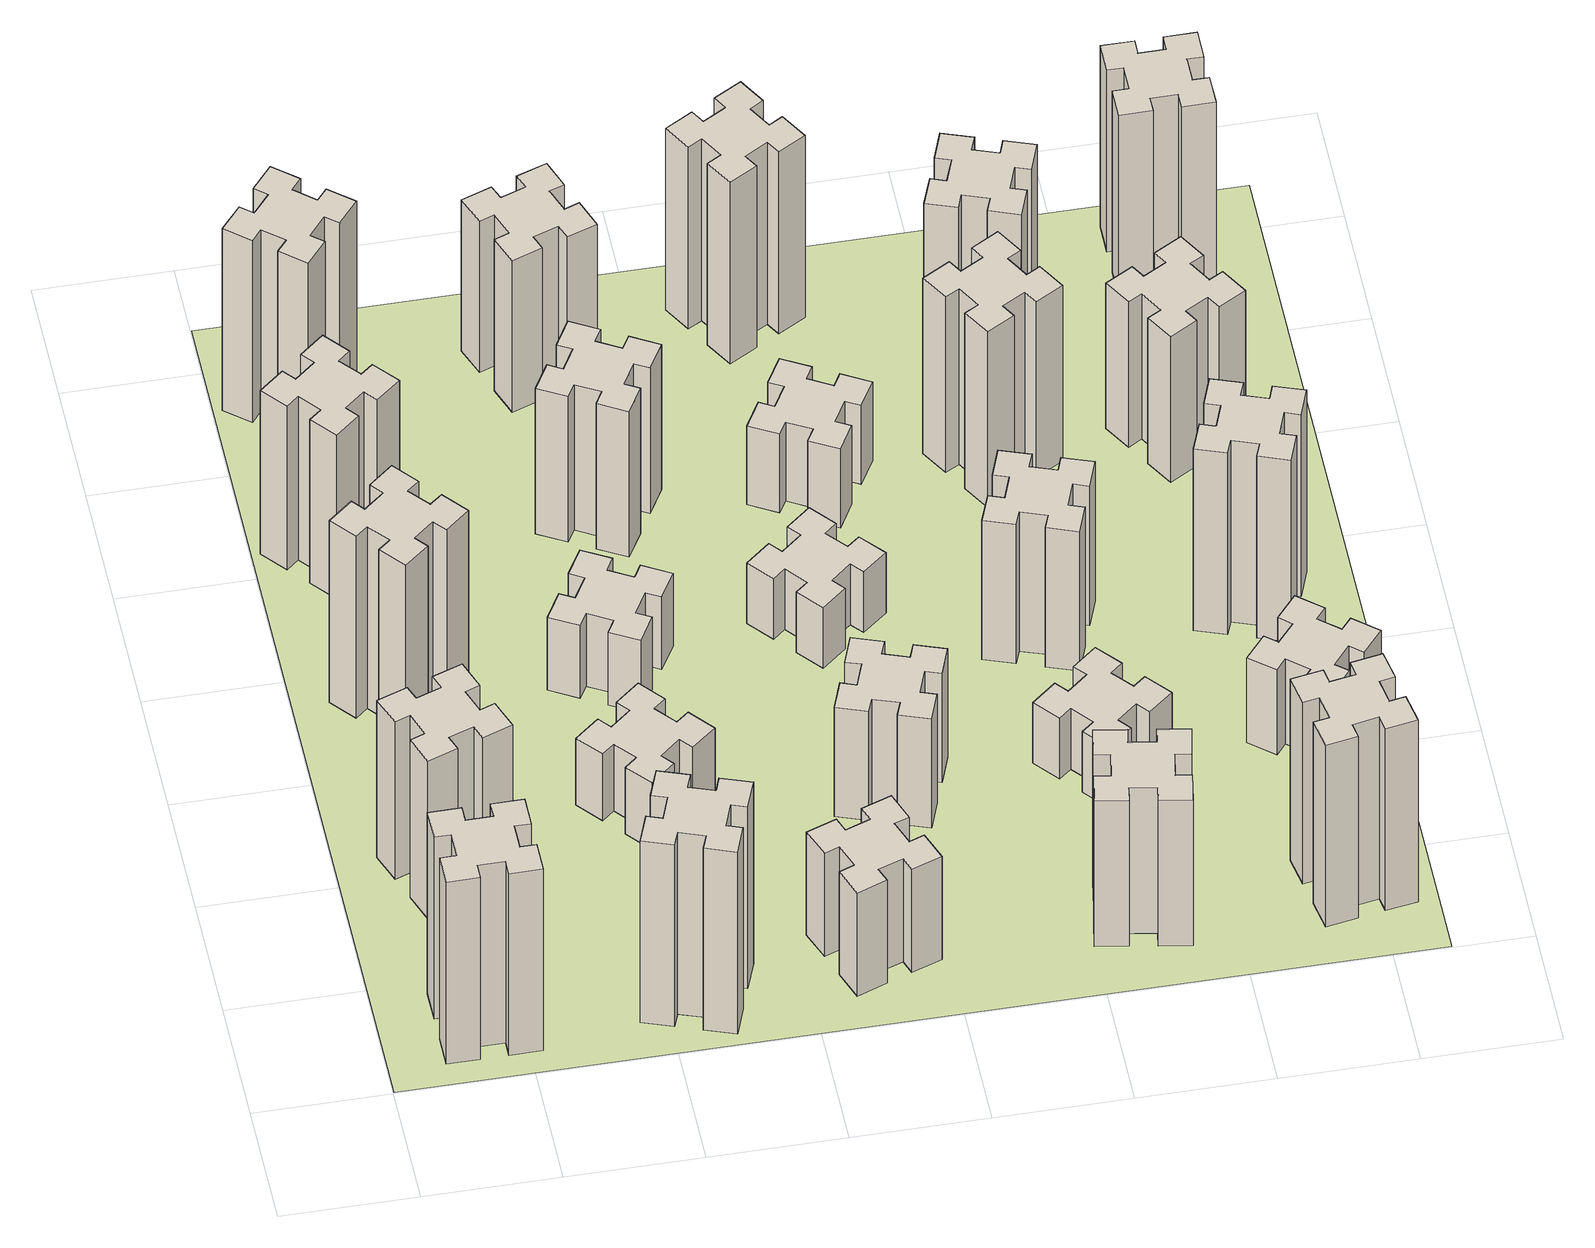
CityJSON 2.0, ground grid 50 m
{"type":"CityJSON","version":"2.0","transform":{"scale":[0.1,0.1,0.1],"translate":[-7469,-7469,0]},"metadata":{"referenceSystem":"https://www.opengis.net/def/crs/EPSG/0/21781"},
"CityObjects":{
"building1":{"type":"Building","attributes":{"class":"1000","function":"1000","usage":"1000","yearOfConstruction":2016,"roofType":"1000","measuredHeight":90,"storeysAboveGround":30,"storeysBelowGround":0},"geometry":[{"type":"Solid","lod":"1","boundaries":[[[[0,1,2,3,4,5,6,7,8,9,10,11,12,13,14,15,16,17,18,19]],[[17,16,20,21]],[[16,15,22,20]],[[15,14,23,22]],[[14,13,24,23]],[[13,12,25,24]],[[12,11,26,25]],[[11,10,27,26]],[[10,9,28,27]],[[9,8,29,28]],[[8,7,30,29]],[[7,6,31,30]],[[6,5,32,31]],[[5,4,33,32]],[[4,3,34,33]],[[3,2,35,34]],[[2,1,36,35]],[[1,0,37,36]],[[0,19,38,37]],[[19,18,39,38]],[[18,17,21,39]],[[24,25,26,27,28,29,30,31,32,33,34,35,36,37,38,39,21,20,22,23]]]]}]},
"building2":{"type":"Building","attributes":{"class":"1000","function":"1000","usage":"1000","yearOfConstruction":2016,"roofType":"1000","measuredHeight":78,"storeysAboveGround":30,"storeysBelowGround":0},"geometry":[{"type":"Solid","lod":"1","boundaries":[[[[40,41,42,43,44,45,46,47,48,49,50,51,52,53,54,55,56,57,58,59]],[[57,56,60,61]],[[56,55,62,60]],[[55,54,63,62]],[[54,53,64,63]],[[53,52,65,64]],[[52,51,66,65]],[[51,50,67,66]],[[50,49,68,67]],[[49,48,69,68]],[[48,47,70,69]],[[47,46,71,70]],[[46,45,72,71]],[[45,44,73,72]],[[44,43,74,73]],[[43,42,75,74]],[[42,41,76,75]],[[41,40,77,76]],[[40,59,78,77]],[[59,58,79,78]],[[58,57,61,79]],[[64,65,66,67,68,69,70,71,72,73,74,75,76,77,78,79,61,60,62,63]]]]}]},
"building3":{"type":"Building","attributes":{"class":"1000","function":"1000","usage":"1000","yearOfConstruction":2016,"roofType":"1000","measuredHeight":90,"storeysAboveGround":30,"storeysBelowGround":0},"geometry":[{"type":"Solid","lod":"1","boundaries":[[[[80,81,82,83,84,85,86,87,88,89,90,91,92,93,94,95,96,97,98,99]],[[97,96,100,101]],[[96,95,102,100]],[[95,94,103,102]],[[94,93,104,103]],[[93,92,105,104]],[[92,91,106,105]],[[91,90,107,106]],[[90,89,108,107]],[[89,88,109,108]],[[88,87,110,109]],[[87,86,111,110]],[[86,85,112,111]],[[85,84,113,112]],[[84,83,114,113]],[[83,82,115,114]],[[82,81,116,115]],[[81,80,117,116]],[[80,99,118,117]],[[99,98,119,118]],[[98,97,101,119]],[[104,105,106,107,108,109,110,111,112,113,114,115,116,117,118,119,101,100,102,103]]]]}]},
"building4":{"type":"Building","attributes":{"class":"1000","function":"1000","usage":"1000","yearOfConstruction":2016,"roofType":"1000","measuredHeight":81,"storeysAboveGround":30,"storeysBelowGround":0},"geometry":[{"type":"Solid","lod":"1","boundaries":[[[[120,121,122,123,124,125,126,127,128,129,130,131,132,133,134,135,136,137,138,139]],[[137,136,140,141]],[[136,135,142,140]],[[135,134,143,142]],[[134,133,144,143]],[[133,132,145,144]],[[132,131,146,145]],[[131,130,147,146]],[[130,129,148,147]],[[129,128,149,148]],[[128,127,150,149]],[[127,126,151,150]],[[126,125,152,151]],[[125,124,153,152]],[[124,123,154,153]],[[123,122,155,154]],[[122,121,156,155]],[[121,120,157,156]],[[120,139,158,157]],[[139,138,159,158]],[[138,137,141,159]],[[144,145,146,147,148,149,150,151,152,153,154,155,156,157,158,159,141,140,142,143]]]]}]},
"building5":{"type":"Building","attributes":{"class":"1000","function":"1000","usage":"1000","yearOfConstruction":2016,"roofType":"1000","measuredHeight":90,"storeysAboveGround":30,"storeysBelowGround":0},"geometry":[{"type":"Solid","lod":"1","boundaries":[[[[160,161,162,163,164,165,166,167,168,169,170,171,172,173,174,175,176,177,178,179]],[[177,176,180,181]],[[176,175,182,180]],[[175,174,183,182]],[[174,173,184,183]],[[173,172,185,184]],[[172,171,186,185]],[[171,170,187,186]],[[170,169,188,187]],[[169,168,189,188]],[[168,167,190,189]],[[167,166,191,190]],[[166,165,192,191]],[[165,164,193,192]],[[164,163,194,193]],[[163,162,195,194]],[[162,161,196,195]],[[161,160,197,196]],[[160,179,198,197]],[[179,178,199,198]],[[178,177,181,199]],[[184,185,186,187,188,189,190,191,192,193,194,195,196,197,198,199,181,180,182,183]]]]}]},
"building6":{"type":"Building","attributes":{"class":"1000","function":"1000","usage":"1000","yearOfConstruction":2016,"roofType":"1000","measuredHeight":90,"storeysAboveGround":30,"storeysBelowGround":0},"geometry":[{"type":"Solid","lod":"1","boundaries":[[[[200,201,202,203,204,205,206,207,208,209,210,211,212,213,214,215,216,217,218,219]],[[217,216,220,221]],[[216,215,222,220]],[[215,214,223,222]],[[214,213,224,223]],[[213,212,225,224]],[[212,211,226,225]],[[211,210,227,226]],[[210,209,228,227]],[[209,208,229,228]],[[208,207,230,229]],[[207,206,231,230]],[[206,205,232,231]],[[205,204,233,232]],[[204,203,234,233]],[[203,202,235,234]],[[202,201,236,235]],[[201,200,237,236]],[[200,219,238,237]],[[219,218,239,238]],[[218,217,221,239]],[[224,225,226,227,228,229,230,231,232,233,234,235,236,237,238,239,221,220,222,223]]]]}]},
"building7":{"type":"Building","attributes":{"class":"1000","function":"1000","usage":"1000","yearOfConstruction":2016,"roofType":"1000","measuredHeight":33,"storeysAboveGround":30,"storeysBelowGround":0},"geometry":[{"type":"Solid","lod":"1","boundaries":[[[[240,241,242,243,244,245,246,247,248,249,250,251,252,253,254,255,256,257,258,259]],[[257,256,260,261]],[[256,255,262,260]],[[255,254,263,262]],[[254,253,264,263]],[[253,252,265,264]],[[252,251,266,265]],[[251,250,267,266]],[[250,249,268,267]],[[249,248,269,268]],[[248,247,270,269]],[[247,246,271,270]],[[246,245,272,271]],[[245,244,273,272]],[[244,243,274,273]],[[243,242,275,274]],[[242,241,276,275]],[[241,240,277,276]],[[240,259,278,277]],[[259,258,279,278]],[[258,257,261,279]],[[264,265,266,267,268,269,270,271,272,273,274,275,276,277,278,279,261,260,262,263]]]]}]},
"building8":{"type":"Building","attributes":{"class":"1000","function":"1000","usage":"1000","yearOfConstruction":2016,"roofType":"1000","measuredHeight":36,"storeysAboveGround":30,"storeysBelowGround":0},"geometry":[{"type":"Solid","lod":"1","boundaries":[[[[280,281,282,283,284,285,286,287,288,289,290,291,292,293,294,295,296,297,298,299]],[[297,296,300,301]],[[296,295,302,300]],[[295,294,303,302]],[[294,293,304,303]],[[293,292,305,304]],[[292,291,306,305]],[[291,290,307,306]],[[290,289,308,307]],[[289,288,309,308]],[[288,287,310,309]],[[287,286,311,310]],[[286,285,312,311]],[[285,284,313,312]],[[284,283,314,313]],[[283,282,315,314]],[[282,281,316,315]],[[281,280,317,316]],[[280,299,318,317]],[[299,298,319,318]],[[298,297,301,319]],[[304,305,306,307,308,309,310,311,312,313,314,315,316,317,318,319,301,300,302,303]]]]}]},
"building9":{"type":"Building","attributes":{"class":"1000","function":"1000","usage":"1000","yearOfConstruction":2016,"roofType":"1000","measuredHeight":51,"storeysAboveGround":30,"storeysBelowGround":0},"geometry":[{"type":"Solid","lod":"1","boundaries":[[[[320,321,322,323,324,325,326,327,328,329,330,331,332,333,334,335,336,337,338,339]],[[337,336,340,341]],[[336,335,342,340]],[[335,334,343,342]],[[334,333,344,343]],[[333,332,345,344]],[[332,331,346,345]],[[331,330,347,346]],[[330,329,348,347]],[[329,328,349,348]],[[328,327,350,349]],[[327,326,351,350]],[[326,325,352,351]],[[325,324,353,352]],[[324,323,354,353]],[[323,322,355,354]],[[322,321,356,355]],[[321,320,357,356]],[[320,339,358,357]],[[339,338,359,358]],[[338,337,341,359]],[[344,345,346,347,348,349,350,351,352,353,354,355,356,357,358,359,341,340,342,343]]]]}]},
"building10":{"type":"Building","attributes":{"class":"1000","function":"1000","usage":"1000","yearOfConstruction":2016,"roofType":"1000","measuredHeight":72,"storeysAboveGround":30,"storeysBelowGround":0},"geometry":[{"type":"Solid","lod":"1","boundaries":[[[[360,361,362,363,364,365,366,367,368,369,370,371,372,373,374,375,376,377,378,379]],[[377,376,380,381]],[[376,375,382,380]],[[375,374,383,382]],[[374,373,384,383]],[[373,372,385,384]],[[372,371,386,385]],[[371,370,387,386]],[[370,369,388,387]],[[369,368,389,388]],[[368,367,390,389]],[[367,366,391,390]],[[366,365,392,391]],[[365,364,393,392]],[[364,363,394,393]],[[363,362,395,394]],[[362,361,396,395]],[[361,360,397,396]],[[360,379,398,397]],[[379,378,399,398]],[[378,377,381,399]],[[384,385,386,387,388,389,390,391,392,393,394,395,396,397,398,399,381,380,382,383]]]]}]},
"building11":{"type":"Building","attributes":{"class":"1000","function":"1000","usage":"1000","yearOfConstruction":2016,"roofType":"1000","measuredHeight":75,"storeysAboveGround":30,"storeysBelowGround":0},"geometry":[{"type":"Solid","lod":"1","boundaries":[[[[400,401,402,403,404,405,406,407,408,409,410,411,412,413,414,415,416,417,418,419]],[[417,416,420,421]],[[416,415,422,420]],[[415,414,423,422]],[[414,413,424,423]],[[413,412,425,424]],[[412,411,426,425]],[[411,410,427,426]],[[410,409,428,427]],[[409,408,429,428]],[[408,407,430,429]],[[407,406,431,430]],[[406,405,432,431]],[[405,404,433,432]],[[404,403,434,433]],[[403,402,435,434]],[[402,401,436,435]],[[401,400,437,436]],[[400,419,438,437]],[[419,418,439,438]],[[418,417,421,439]],[[424,425,426,427,428,429,430,431,432,433,434,435,436,437,438,439,421,420,422,423]]]]}]},
"building12":{"type":"Building","attributes":{"class":"1000","function":"1000","usage":"1000","yearOfConstruction":2016,"roofType":"1000","measuredHeight":54,"storeysAboveGround":30,"storeysBelowGround":0},"geometry":[{"type":"Solid","lod":"1","boundaries":[[[[440,441,442,443,444,445,446,447,448,449,450,451,452,453,454,455,456,457,458,459]],[[457,456,460,461]],[[456,455,462,460]],[[455,454,463,462]],[[454,453,464,463]],[[453,452,465,464]],[[452,451,466,465]],[[451,450,467,466]],[[450,449,468,467]],[[449,448,469,468]],[[448,447,470,469]],[[447,446,471,470]],[[446,445,472,471]],[[445,444,473,472]],[[444,443,474,473]],[[443,442,475,474]],[[442,441,476,475]],[[441,440,477,476]],[[440,459,478,477]],[[459,458,479,478]],[[458,457,461,479]],[[464,465,466,467,468,469,470,471,472,473,474,475,476,477,478,479,461,460,462,463]]]]}]},
"building13":{"type":"Building","attributes":{"class":"1000","function":"1000","usage":"1000","yearOfConstruction":2016,"roofType":"1000","measuredHeight":30,"storeysAboveGround":30,"storeysBelowGround":0},"geometry":[{"type":"Solid","lod":"1","boundaries":[[[[480,481,482,483,484,485,486,487,488,489,490,491,492,493,494,495,496,497,498,499]],[[497,496,500,501]],[[496,495,502,500]],[[495,494,503,502]],[[494,493,504,503]],[[493,492,505,504]],[[492,491,506,505]],[[491,490,507,506]],[[490,489,508,507]],[[489,488,509,508]],[[488,487,510,509]],[[487,486,511,510]],[[486,485,512,511]],[[485,484,513,512]],[[484,483,514,513]],[[483,482,515,514]],[[482,481,516,515]],[[481,480,517,516]],[[480,499,518,517]],[[499,498,519,518]],[[498,497,501,519]],[[504,505,506,507,508,509,510,511,512,513,514,515,516,517,518,519,501,500,502,503]]]]}]},
"building14":{"type":"Building","attributes":{"class":"1000","function":"1000","usage":"1000","yearOfConstruction":2016,"roofType":"1000","measuredHeight":39,"storeysAboveGround":30,"storeysBelowGround":0},"geometry":[{"type":"Solid","lod":"1","boundaries":[[[[520,521,522,523,524,525,526,527,528,529,530,531,532,533,534,535,536,537,538,539]],[[537,536,540,541]],[[536,535,542,540]],[[535,534,543,542]],[[534,533,544,543]],[[533,532,545,544]],[[532,531,546,545]],[[531,530,547,546]],[[530,529,548,547]],[[529,528,549,548]],[[528,527,550,549]],[[527,526,551,550]],[[526,525,552,551]],[[525,524,553,552]],[[524,523,554,553]],[[523,522,555,554]],[[522,521,556,555]],[[521,520,557,556]],[[520,539,558,557]],[[539,538,559,558]],[[538,537,541,559]],[[544,545,546,547,548,549,550,551,552,553,554,555,556,557,558,559,541,540,542,543]]]]}]},
"building15":{"type":"Building","attributes":{"class":"1000","function":"1000","usage":"1000","yearOfConstruction":2016,"roofType":"1000","measuredHeight":72,"storeysAboveGround":30,"storeysBelowGround":0},"geometry":[{"type":"Solid","lod":"1","boundaries":[[[[560,561,562,563,564,565,566,567,568,569,570,571,572,573,574,575,576,577,578,579]],[[577,576,580,581]],[[576,575,582,580]],[[575,574,583,582]],[[574,573,584,583]],[[573,572,585,584]],[[572,571,586,585]],[[571,570,587,586]],[[570,569,588,587]],[[569,568,589,588]],[[568,567,590,589]],[[567,566,591,590]],[[566,565,592,591]],[[565,564,593,592]],[[564,563,594,593]],[[563,562,595,594]],[[562,561,596,595]],[[561,560,597,596]],[[560,579,598,597]],[[579,578,599,598]],[[578,577,581,599]],[[584,585,586,587,588,589,590,591,592,593,594,595,596,597,598,599,581,580,582,583]]]]}]},
"building16":{"type":"Building","attributes":{"class":"1000","function":"1000","usage":"1000","yearOfConstruction":2016,"roofType":"1000","measuredHeight":90,"storeysAboveGround":30,"storeysBelowGround":0},"geometry":[{"type":"Solid","lod":"1","boundaries":[[[[600,601,602,603,604,605,606,607,608,609,610,611,612,613,614,615,616,617,618,619]],[[617,616,620,621]],[[616,615,622,620]],[[615,614,623,622]],[[614,613,624,623]],[[613,612,625,624]],[[612,611,626,625]],[[611,610,627,626]],[[610,609,628,627]],[[609,608,629,628]],[[608,607,630,629]],[[607,606,631,630]],[[606,605,632,631]],[[605,604,633,632]],[[604,603,634,633]],[[603,602,635,634]],[[602,601,636,635]],[[601,600,637,636]],[[600,619,638,637]],[[619,618,639,638]],[[618,617,621,639]],[[624,625,626,627,628,629,630,631,632,633,634,635,636,637,638,639,621,620,622,623]]]]}]},
"building17":{"type":"Building","attributes":{"class":"1000","function":"1000","usage":"1000","yearOfConstruction":2016,"roofType":"1000","measuredHeight":30,"storeysAboveGround":30,"storeysBelowGround":0},"geometry":[{"type":"Solid","lod":"1","boundaries":[[[[640,641,642,643,644,645,646,647,648,649,650,651,652,653,654,655,656,657,658,659]],[[657,656,660,661]],[[656,655,662,660]],[[655,654,663,662]],[[654,653,664,663]],[[653,652,665,664]],[[652,651,666,665]],[[651,650,667,666]],[[650,649,668,667]],[[649,648,669,668]],[[648,647,670,669]],[[647,646,671,670]],[[646,645,672,671]],[[645,644,673,672]],[[644,643,674,673]],[[643,642,675,674]],[[642,641,676,675]],[[641,640,677,676]],[[640,659,678,677]],[[659,658,679,678]],[[658,657,661,679]],[[664,665,666,667,668,669,670,671,672,673,674,675,676,677,678,679,661,660,662,663]]]]}]},
"building18":{"type":"Building","attributes":{"class":"1000","function":"1000","usage":"1000","yearOfConstruction":2016,"roofType":"1000","measuredHeight":69,"storeysAboveGround":30,"storeysBelowGround":0},"geometry":[{"type":"Solid","lod":"1","boundaries":[[[[680,681,682,683,684,685,686,687,688,689,690,691,692,693,694,695,696,697,698,699]],[[697,696,700,701]],[[696,695,702,700]],[[695,694,703,702]],[[694,693,704,703]],[[693,692,705,704]],[[692,691,706,705]],[[691,690,707,706]],[[690,689,708,707]],[[689,688,709,708]],[[688,687,710,709]],[[687,686,711,710]],[[686,685,712,711]],[[685,684,713,712]],[[684,683,714,713]],[[683,682,715,714]],[[682,681,716,715]],[[681,680,717,716]],[[680,699,718,717]],[[699,698,719,718]],[[698,697,701,719]],[[704,705,706,707,708,709,710,711,712,713,714,715,716,717,718,719,701,700,702,703]]]]}]},
"building19":{"type":"Building","attributes":{"class":"1000","function":"1000","usage":"1000","yearOfConstruction":2016,"roofType":"1000","measuredHeight":87,"storeysAboveGround":30,"storeysBelowGround":0},"geometry":[{"type":"Solid","lod":"1","boundaries":[[[[720,721,722,723,724,725,726,727,728,729,730,731,732,733,734,735,736,737,738,739]],[[737,736,740,741]],[[736,735,742,740]],[[735,734,743,742]],[[734,733,744,743]],[[733,732,745,744]],[[732,731,746,745]],[[731,730,747,746]],[[730,729,748,747]],[[729,728,749,748]],[[728,727,750,749]],[[727,726,751,750]],[[726,725,752,751]],[[725,724,753,752]],[[724,723,754,753]],[[723,722,755,754]],[[722,721,756,755]],[[721,720,757,756]],[[720,739,758,757]],[[739,738,759,758]],[[738,737,741,759]],[[744,745,746,747,748,749,750,751,752,753,754,755,756,757,758,759,741,740,742,743]]]]}]},
"building20":{"type":"Building","attributes":{"class":"1000","function":"1000","usage":"1000","yearOfConstruction":2016,"roofType":"1000","measuredHeight":90,"storeysAboveGround":30,"storeysBelowGround":0},"geometry":[{"type":"Solid","lod":"1","boundaries":[[[[760,761,762,763,764,765,766,767,768,769,770,771,772,773,774,775,776,777,778,779]],[[777,776,780,781]],[[776,775,782,780]],[[775,774,783,782]],[[774,773,784,783]],[[773,772,785,784]],[[772,771,786,785]],[[771,770,787,786]],[[770,769,788,787]],[[769,768,789,788]],[[768,767,790,789]],[[767,766,791,790]],[[766,765,792,791]],[[765,764,793,792]],[[764,763,794,793]],[[763,762,795,794]],[[762,761,796,795]],[[761,760,797,796]],[[760,779,798,797]],[[779,778,799,798]],[[778,777,781,799]],[[784,785,786,787,788,789,790,791,792,793,794,795,796,797,798,799,781,780,782,783]]]]}]},
"building21":{"type":"Building","attributes":{"class":"1000","function":"1000","usage":"1000","yearOfConstruction":2016,"roofType":"1000","measuredHeight":63,"storeysAboveGround":30,"storeysBelowGround":0},"geometry":[{"type":"Solid","lod":"1","boundaries":[[[[800,801,802,803,804,805,806,807,808,809,810,811,812,813,814,815,816,817,818,819]],[[817,816,820,821]],[[816,815,822,820]],[[815,814,823,822]],[[814,813,824,823]],[[813,812,825,824]],[[812,811,826,825]],[[811,810,827,826]],[[810,809,828,827]],[[809,808,829,828]],[[808,807,830,829]],[[807,806,831,830]],[[806,805,832,831]],[[805,804,833,832]],[[804,803,834,833]],[[803,802,835,834]],[[802,801,836,835]],[[801,800,837,836]],[[800,819,838,837]],[[819,818,839,838]],[[818,817,821,839]],[[824,825,826,827,828,829,830,831,832,833,834,835,836,837,838,839,821,820,822,823]]]]}]},
"building22":{"type":"Building","attributes":{"class":"1000","function":"1000","usage":"1000","yearOfConstruction":2016,"roofType":"1000","measuredHeight":42,"storeysAboveGround":30,"storeysBelowGround":0},"geometry":[{"type":"Solid","lod":"1","boundaries":[[[[840,841,842,843,844,845,846,847,848,849,850,851,852,853,854,855,856,857,858,859]],[[857,856,860,861]],[[856,855,862,860]],[[855,854,863,862]],[[854,853,864,863]],[[853,852,865,864]],[[852,851,866,865]],[[851,850,867,866]],[[850,849,868,867]],[[849,848,869,868]],[[848,847,870,869]],[[847,846,871,870]],[[846,845,872,871]],[[845,844,873,872]],[[844,843,874,873]],[[843,842,875,874]],[[842,841,876,875]],[[841,840,877,876]],[[840,859,878,877]],[[859,858,879,878]],[[858,857,861,879]],[[864,865,866,867,868,869,870,871,872,873,874,875,876,877,878,879,861,860,862,863]]]]}]},
"building23":{"type":"Building","attributes":{"class":"1000","function":"1000","usage":"1000","yearOfConstruction":2016,"roofType":"1000","measuredHeight":90,"storeysAboveGround":30,"storeysBelowGround":0},"geometry":[{"type":"Solid","lod":"1","boundaries":[[[[880,881,882,883,884,885,886,887,888,889,890,891,892,893,894,895,896,897,898,899]],[[897,896,900,901]],[[896,895,902,900]],[[895,894,903,902]],[[894,893,904,903]],[[893,892,905,904]],[[892,891,906,905]],[[891,890,907,906]],[[890,889,908,907]],[[889,888,909,908]],[[888,887,910,909]],[[887,886,911,910]],[[886,885,912,911]],[[885,884,913,912]],[[884,883,914,913]],[[883,882,915,914]],[[882,881,916,915]],[[881,880,917,916]],[[880,899,918,917]],[[899,898,919,918]],[[898,897,901,919]],[[904,905,906,907,908,909,910,911,912,913,914,915,916,917,918,919,901,900,902,903]]]]}]},
"building24":{"type":"Building","attributes":{"class":"1000","function":"1000","usage":"1000","yearOfConstruction":2016,"roofType":"1000","measuredHeight":72,"storeysAboveGround":30,"storeysBelowGround":0},"geometry":[{"type":"Solid","lod":"1","boundaries":[[[[920,921,922,923,924,925,926,927,928,929,930,931,932,933,934,935,936,937,938,939]],[[937,936,940,941]],[[936,935,942,940]],[[935,934,943,942]],[[934,933,944,943]],[[933,932,945,944]],[[932,931,946,945]],[[931,930,947,946]],[[930,929,948,947]],[[929,928,949,948]],[[928,927,950,949]],[[927,926,951,950]],[[926,925,952,951]],[[925,924,953,952]],[[924,923,954,953]],[[923,922,955,954]],[[922,921,956,955]],[[921,920,957,956]],[[920,939,958,957]],[[939,938,959,958]],[[938,937,941,959]],[[944,945,946,947,948,949,950,951,952,953,954,955,956,957,958,959,941,940,942,943]]]]}]},
"building25":{"type":"Building","attributes":{"class":"1000","function":"1000","usage":"1000","yearOfConstruction":2016,"roofType":"1000","measuredHeight":90,"storeysAboveGround":30,"storeysBelowGround":0},"geometry":[{"type":"Solid","lod":"1","boundaries":[[[[960,961,962,963,964,965,966,967,968,969,970,971,972,973,974,975,976,977,978,979]],[[977,976,980,981]],[[976,975,982,980]],[[975,974,983,982]],[[974,973,984,983]],[[973,972,985,984]],[[972,971,986,985]],[[971,970,987,986]],[[970,969,988,987]],[[969,968,989,988]],[[968,967,990,989]],[[967,966,991,990]],[[966,965,992,991]],[[965,964,993,992]],[[964,963,994,993]],[[963,962,995,994]],[[962,961,996,995]],[[961,960,997,996]],[[960,979,998,997]],[[979,978,999,998]],[[978,977,981,999]],[[984,985,986,987,988,989,990,991,992,993,994,995,996,997,998,999,981,980,982,983]]]]}]},
"landuse1":{"type":"LandUse","attributes":{"name":"plot1","function":"1010"},"geometry":[{"type":"MultiSurface","lod":"1","boundaries":[[[1000,1001,1002,1003]]]}]}
},
"vertices":[
[265,325,0],[265,225,0],[205,225,0],[205,105,0],[325,105,0],[325,165,0],[425,165,0],[425,105,0],[545,105,0],[545,225,0],[485,225,0],[485,325,0],[545,325,0],[545,445,0],[425,445,0],[425,385,0],[325,385,0],[325,445,0],[205,445,0],[205,325,0],[325,385,900],[325,445,900],[425,385,900],[425,445,900],[545,445,900],[545,325,900],[485,325,900],[485,225,900],[545,225,900],[545,105,900],[425,105,900],[425,165,900],[325,165,900],[325,105,900],[205,105,900],[205,225,900],[265,225,900],[265,325,900],[205,325,900],[205,445,900],
[255,1025,0],[289,931,0],[233,910,0],[274,797,0],[387,839,0],[366,895,0],[460,929,0],[480,873,0],[593,914,0],[552,1027,0],[496,1006,0],[462,1100,0],[518,1120,0],[477,1233,0],[364,1192,0],[385,1136,0],[291,1102,0],[270,1158,0],[157,1117,0],[199,1004,0],[291,1102,780],[270,1158,780],[385,1136,780],[364,1192,780],[477,1233,780],[518,1120,780],[462,1100,780],[496,1006,780],[552,1027,780],[593,914,780],[480,873,780],[460,929,780],[366,895,780],[387,839,780],[274,797,780],[233,910,780],[289,931,780],[255,1025,780],[199,1004,780],[157,1117,780],
[492,1888,0],[427,1964,0],[473,2003,0],[396,2095,0],[304,2018,0],[343,1972,0],[266,1907,0],[228,1953,0],[136,1876,0],[213,1784,0],[259,1823,0],[323,1746,0],[277,1708,0],[354,1616,0],[446,1693,0],[408,1739,0],[484,1803,0],[523,1757,0],[615,1834,0],[538,1926,0],[484,1803,900],[523,1757,900],[408,1739,900],[446,1693,900],[354,1616,900],[277,1708,900],[323,1746,900],[259,1823,900],[213,1784,900],[136,1876,900],[228,1953,900],[266,1907,900],[343,1972,900],[304,2018,900],[396,2095,900],[473,2003,900],[427,1964,900],[492,1888,900],[538,1926,900],[615,1834,900],
[243,2712,0],[166,2647,0],[128,2693,0],[36,2616,0],[113,2524,0],[159,2563,0],[223,2486,0],[177,2448,0],[254,2356,0],[346,2433,0],[308,2479,0],[384,2543,0],[423,2497,0],[515,2574,0],[438,2666,0],[392,2628,0],[327,2704,0],[373,2743,0],[296,2835,0],[204,2758,0],[327,2704,810],[373,2743,810],[392,2628,810],[438,2666,810],[515,2574,810],[423,2497,810],[384,2543,810],[308,2479,810],[346,2433,810],[254,2356,810],[177,2448,810],[223,2486,810],[159,2563,810],[113,2524,810],[36,2616,810],[128,2693,810],[166,2647,810],[243,2712,810],[204,2758,810],[296,2835,810],
[1029,360,0],[995,266,0],[939,287,0],[897,174,0],[1010,133,0],[1031,189,0],[1125,155,0],[1104,99,0],[1217,57,0],[1258,170,0],[1202,191,0],[1236,285,0],[1292,264,0],[1333,377,0],[1220,418,0],[1200,362,0],[1106,396,0],[1127,452,0],[1014,493,0],[973,380,0],[1106,396,900],[1127,452,900],[1200,362,900],[1220,418,900],[1333,377,900],[1292,264,900],[1236,285,900],[1202,191,900],[1258,170,900],[1217,57,900],[1104,99,900],[1125,155,900],[1031,189,900],[1010,133,900],[897,174,900],[939,287,900],[995,266,900],[1029,360,900],[973,380,900],[1014,493,900],
[384,3387,0],[308,3452,0],[346,3498,0],[254,3575,0],[177,3483,0],[223,3444,0],[159,3368,0],[113,3406,0],[36,3314,0],[128,3237,0],[166,3283,0],[243,3219,0],[204,3173,0],[296,3096,0],[373,3188,0],[327,3226,0],[392,3303,0],[438,3264,0],[515,3356,0],[423,3433,0],[392,3303,900],[438,3264,900],[327,3226,900],[373,3188,900],[296,3096,900],[204,3173,900],[243,3219,900],[166,3283,900],[128,3237,900],[36,3314,900],[113,3406,900],[159,3368,900],[223,3444,900],[177,3483,900],[254,3575,900],[346,3498,900],[308,3452,900],[384,3387,900],[423,3433,900],[515,3356,900],
[1083,1332,0],[1006,1267,0],[968,1313,0],[876,1236,0],[953,1144,0],[999,1183,0],[1063,1106,0],[1017,1068,0],[1094,976,0],[1186,1053,0],[1148,1099,0],[1224,1163,0],[1263,1117,0],[1355,1194,0],[1278,1286,0],[1232,1248,0],[1167,1324,0],[1213,1363,0],[1136,1455,0],[1044,1378,0],[1167,1324,330],[1213,1363,330],[1232,1248,330],[1278,1286,330],[1355,1194,330],[1263,1117,330],[1224,1163,330],[1148,1099,330],[1186,1053,330],[1094,976,330],[1017,1068,330],[1063,1106,330],[999,1183,330],[953,1144,330],[876,1236,330],[968,1313,330],[1006,1267,330],[1083,1332,330],[1044,1378,330],[1136,1455,330],
[1214,1926,0],[1127,1976,0],[1157,2028,0],[1053,2088,0],[993,1984,0],[1045,1954,0],[995,1867,0],[943,1897,0],[883,1793,0],[987,1733,0],[1017,1785,0],[1104,1735,0],[1074,1683,0],[1178,1623,0],[1238,1727,0],[1186,1757,0],[1236,1844,0],[1288,1814,0],[1348,1918,0],[1244,1978,0],[1236,1844,360],[1288,1814,360],[1186,1757,360],[1238,1727,360],[1178,1623,360],[1074,1683,360],[1104,1735,360],[1017,1785,360],[987,1733,360],[883,1793,360],[943,1897,360],[995,1867,360],[1045,1954,360],[993,1984,360],[1053,2088,360],[1157,2028,360],[1127,1976,360],[1214,1926,360],[1244,1978,360],[1348,1918,360],
[1765,496,0],[1671,462,0],[1650,518,0],[1537,477,0],[1579,364,0],[1635,385,0],[1669,291,0],[1613,270,0],[1654,157,0],[1767,199,0],[1746,255,0],[1840,289,0],[1860,233,0],[1973,274,0],[1932,387,0],[1876,366,0],[1842,460,0],[1898,480,0],[1857,593,0],[1744,552,0],[1842,460,510],[1898,480,510],[1876,366,510],[1932,387,510],[1973,274,510],[1860,233,510],[1840,289,510],[1746,255,510],[1767,199,510],[1654,157,510],[1613,270,510],[1669,291,510],[1635,385,510],[1579,364,510],[1537,477,510],[1650,518,510],[1671,462,510],[1765,496,510],[1744,552,510],[1857,593,510],
[1314,2666,0],[1227,2716,0],[1257,2768,0],[1153,2828,0],[1093,2724,0],[1145,2694,0],[1095,2607,0],[1043,2637,0],[983,2533,0],[1087,2473,0],[1117,2525,0],[1204,2475,0],[1174,2423,0],[1278,2363,0],[1338,2467,0],[1286,2497,0],[1336,2584,0],[1388,2554,0],[1448,2658,0],[1344,2718,0],[1336,2584,720],[1388,2554,720],[1286,2497,720],[1338,2467,720],[1278,2363,720],[1174,2423,720],[1204,2475,720],[1117,2525,720],[1087,2473,720],[983,2533,720],[1043,2637,720],[1095,2607,720],[1145,2694,720],[1093,2724,720],[1153,2828,720],[1257,2768,720],[1227,2716,720],[1314,2666,720],[1344,2718,720],[1448,2658,720],
[1125,3456,0],[1031,3422,0],[1010,3478,0],[897,3437,0],[939,3324,0],[995,3345,0],[1029,3251,0],[973,3230,0],[1014,3117,0],[1127,3159,0],[1106,3215,0],[1200,3249,0],[1220,3193,0],[1333,3234,0],[1292,3347,0],[1236,3326,0],[1202,3420,0],[1258,3440,0],[1217,3553,0],[1104,3512,0],[1202,3420,750],[1258,3440,750],[1236,3326,750],[1292,3347,750],[1333,3234,750],[1220,3193,750],[1200,3249,750],[1106,3215,750],[1127,3159,750],[1014,3117,750],[973,3230,750],[1029,3251,750],[995,3345,750],[939,3324,750],[897,3437,750],[1010,3478,750],[1031,3422,750],[1125,3456,750],[1104,3512,750],[1217,3553,750],
[1869,1200,0],[1835,1106,0],[1779,1127,0],[1737,1014,0],[1850,973,0],[1871,1029,0],[1965,995,0],[1944,939,0],[2057,897,0],[2098,1010,0],[2042,1031,0],[2076,1125,0],[2132,1104,0],[2173,1217,0],[2060,1258,0],[2040,1202,0],[1946,1236,0],[1967,1292,0],[1854,1333,0],[1813,1220,0],[1946,1236,540],[1967,1292,540],[2040,1202,540],[2060,1258,540],[2173,1217,540],[2132,1104,540],[2076,1125,540],[2042,1031,540],[2098,1010,540],[2057,897,540],[1944,939,540],[1965,995,540],[1871,1029,540],[1850,973,540],[1737,1014,540],[1779,1127,540],[1835,1106,540],[1869,1200,540],[1813,1220,540],[1854,1333,540],
[1972,1988,0],[1907,2064,0],[1953,2103,0],[1876,2195,0],[1784,2118,0],[1823,2072,0],[1746,2007,0],[1708,2053,0],[1616,1976,0],[1693,1884,0],[1739,1923,0],[1803,1846,0],[1757,1808,0],[1834,1716,0],[1926,1793,0],[1888,1839,0],[1964,1903,0],[2003,1857,0],[2095,1934,0],[2018,2026,0],[1964,1903,300],[2003,1857,300],[1888,1839,300],[1926,1793,300],[1834,1716,300],[1757,1808,300],[1803,1846,300],[1739,1923,300],[1693,1884,300],[1616,1976,300],[1708,2053,300],[1746,2007,300],[1823,2072,300],[1784,2118,300],[1876,2195,300],[1953,2103,300],[1907,2064,300],[1972,1988,300],[2018,2026,300],[2095,1934,300],
[2026,2497,0],[2076,2584,0],[2128,2554,0],[2188,2658,0],[2084,2718,0],[2054,2666,0],[1967,2716,0],[1997,2768,0],[1893,2828,0],[1833,2724,0],[1885,2694,0],[1835,2607,0],[1783,2637,0],[1723,2533,0],[1827,2473,0],[1857,2525,0],[1944,2475,0],[1914,2423,0],[2018,2363,0],[2078,2467,0],[1944,2475,390],[1914,2423,390],[1857,2525,390],[1827,2473,390],[1723,2533,390],[1783,2637,390],[1835,2607,390],[1885,2694,390],[1833,2724,390],[1893,2828,390],[1997,2768,390],[1967,2716,390],[2054,2666,390],[2084,2718,390],[2188,2658,390],[2128,2554,390],[2076,2584,390],[2026,2497,390],[2078,2467,390],[2018,2363,390],
[2596,444,0],[2578,345,0],[2519,356,0],[2498,237,0],[2617,217,0],[2627,276,0],[2725,258,0],[2715,199,0],[2833,178,0],[2854,297,0],[2795,307,0],[2812,405,0],[2871,395,0],[2892,513,0],[2774,534,0],[2764,475,0],[2665,492,0],[2676,551,0],[2557,572,0],[2537,454,0],[2665,492,720],[2676,551,720],[2764,475,720],[2774,534,720],[2892,513,720],[2871,395,720],[2812,405,720],[2795,307,720],[2854,297,720],[2833,178,720],[2715,199,720],[2725,258,720],[2627,276,720],[2617,217,720],[2498,237,720],[2519,356,720],[2578,345,720],[2596,444,720],[2537,454,720],[2557,572,720],
[1844,3556,0],[1757,3506,0],[1727,3558,0],[1623,3498,0],[1683,3394,0],[1735,3424,0],[1785,3337,0],[1733,3307,0],[1793,3203,0],[1897,3263,0],[1867,3315,0],[1954,3365,0],[1984,3313,0],[2088,3373,0],[2028,3477,0],[1976,3447,0],[1926,3534,0],[1978,3564,0],[1918,3668,0],[1814,3608,0],[1926,3534,900],[1978,3564,900],[1976,3447,900],[2028,3477,900],[2088,3373,900],[1984,3313,900],[1954,3365,900],[1867,3315,900],[1897,3263,900],[1793,3203,900],[1733,3307,900],[1785,3337,900],[1735,3424,900],[1683,3394,900],[1623,3498,900],[1727,3558,900],[1757,3506,900],[1844,3556,900],[1814,3608,900],[1918,3668,900],
[2728,999,0],[2804,1063,0],[2843,1017,0],[2935,1094,0],[2858,1186,0],[2812,1148,0],[2747,1224,0],[2793,1263,0],[2716,1355,0],[2624,1278,0],[2663,1232,0],[2586,1167,0],[2548,1213,0],[2456,1136,0],[2533,1044,0],[2579,1083,0],[2643,1006,0],[2597,968,0],[2674,876,0],[2766,953,0],[2643,1006,300],[2597,968,300],[2579,1083,300],[2533,1044,300],[2456,1136,300],[2548,1213,300],[2586,1167,300],[2663,1232,300],[2624,1278,300],[2716,1355,300],[2793,1263,300],[2747,1224,300],[2812,1148,300],[2858,1186,300],[2935,1094,300],[2843,1017,300],[2804,1063,300],[2728,999,300],[2766,953,300],[2674,876,300],
[2682,1671,0],[2716,1765,0],[2772,1744,0],[2813,1857,0],[2700,1898,0],[2680,1842,0],[2586,1876,0],[2607,1932,0],[2494,1973,0],[2453,1860,0],[2509,1840,0],[2475,1746,0],[2419,1767,0],[2377,1654,0],[2490,1613,0],[2511,1669,0],[2605,1635,0],[2584,1579,0],[2697,1537,0],[2738,1650,0],[2605,1635,690],[2584,1579,690],[2511,1669,690],[2490,1613,690],[2377,1654,690],[2419,1767,690],[2475,1746,690],[2509,1840,690],[2453,1860,690],[2494,1973,690],[2607,1932,690],[2586,1876,690],[2680,1842,690],[2700,1898,690],[2813,1857,690],[2772,1744,690],[2716,1765,690],[2682,1671,690],[2738,1650,690],[2697,1537,690],
[2607,2475,0],[2694,2525,0],[2724,2473,0],[2828,2533,0],[2768,2637,0],[2716,2607,0],[2666,2694,0],[2718,2724,0],[2658,2828,0],[2554,2768,0],[2584,2716,0],[2497,2666,0],[2467,2718,0],[2363,2658,0],[2423,2554,0],[2475,2584,0],[2525,2497,0],[2473,2467,0],[2533,2363,0],[2637,2423,0],[2525,2497,870],[2473,2467,870],[2475,2584,870],[2423,2554,870],[2363,2658,870],[2467,2718,870],[2497,2666,870],[2584,2716,870],[2554,2768,870],[2658,2828,870],[2718,2724,870],[2666,2694,870],[2716,2607,870],[2768,2637,870],[2828,2533,870],[2724,2473,870],[2694,2525,870],[2607,2475,870],[2637,2423,870],[2533,2363,870],
[3465,492,0],[3367,475,0],[3357,534,0],[3238,513,0],[3259,395,0],[3318,405,0],[3336,307,0],[3277,297,0],[3297,178,0],[3416,199,0],[3405,258,0],[3504,276,0],[3514,217,0],[3632,237,0],[3611,356,0],[3552,345,0],[3535,444,0],[3594,454,0],[3573,572,0],[3455,551,0],[3535,444,900],[3594,454,900],[3552,345,900],[3611,356,900],[3632,237,900],[3514,217,900],[3504,276,900],[3405,258,900],[3416,199,900],[3297,178,900],[3277,297,900],[3336,307,900],[3318,405,900],[3259,395,900],[3238,513,900],[3357,534,900],[3367,475,900],[3465,492,900],[3455,551,900],[3573,572,900],
[2780,3422,0],[2686,3456,0],[2707,3512,0],[2594,3553,0],[2553,3440,0],[2609,3420,0],[2575,3326,0],[2519,3347,0],[2477,3234,0],[2590,3193,0],[2611,3249,0],[2705,3215,0],[2684,3159,0],[2797,3117,0],[2838,3230,0],[2782,3251,0],[2816,3345,0],[2872,3324,0],[2913,3437,0],[2800,3478,0],[2816,3345,630],[2872,3324,630],[2782,3251,630],[2838,3230,630],[2797,3117,630],[2684,3159,630],[2705,3215,630],[2611,3249,630],[2590,3193,630],[2477,3234,630],[2519,3347,630],[2575,3326,630],[2609,3420,630],[2553,3440,630],[2594,3553,630],[2707,3512,630],[2686,3456,630],[2780,3422,630],[2800,3478,630],[2913,3437,630],
[3544,1167,0],[3468,1232,0],[3506,1278,0],[3414,1355,0],[3337,1263,0],[3383,1224,0],[3319,1148,0],[3273,1186,0],[3196,1094,0],[3288,1017,0],[3326,1063,0],[3403,999,0],[3364,953,0],[3456,876,0],[3533,968,0],[3487,1006,0],[3552,1083,0],[3598,1044,0],[3675,1136,0],[3583,1213,0],[3552,1083,420],[3598,1044,420],[3487,1006,420],[3533,968,420],[3456,876,420],[3364,953,420],[3403,999,420],[3326,1063,420],[3288,1017,420],[3196,1094,420],[3273,1186,420],[3319,1148,420],[3383,1224,420],[3337,1263,420],[3414,1355,420],[3506,1278,420],[3468,1232,420],[3544,1167,420],[3583,1213,420],[3675,1136,420],
[3420,1842,0],[3326,1876,0],[3347,1932,0],[3234,1973,0],[3193,1860,0],[3249,1840,0],[3215,1746,0],[3159,1767,0],[3117,1654,0],[3230,1613,0],[3251,1669,0],[3345,1635,0],[3324,1579,0],[3437,1537,0],[3478,1650,0],[3422,1671,0],[3456,1765,0],[3512,1744,0],[3553,1857,0],[3440,1898,0],[3456,1765,900],[3512,1744,900],[3422,1671,900],[3478,1650,900],[3437,1537,900],[3324,1579,900],[3345,1635,900],[3251,1669,900],[3230,1613,900],[3117,1654,900],[3159,1767,900],[3215,1746,900],[3249,1840,900],[3193,1860,900],[3234,1973,900],[3347,1932,900],[3326,1876,900],[3420,1842,900],[3440,1898,900],[3553,1857,900],
[3247,2475,0],[3334,2525,0],[3364,2473,0],[3468,2533,0],[3408,2637,0],[3356,2607,0],[3306,2694,0],[3358,2724,0],[3298,2828,0],[3194,2768,0],[3224,2716,0],[3137,2666,0],[3107,2718,0],[3003,2658,0],[3063,2554,0],[3115,2584,0],[3165,2497,0],[3113,2467,0],[3173,2363,0],[3277,2423,0],[3165,2497,720],[3113,2467,720],[3115,2584,720],[3063,2554,720],[3003,2658,720],[3107,2718,720],[3137,2666,720],[3224,2716,720],[3194,2768,720],[3298,2828,720],[3358,2724,720],[3306,2694,720],[3356,2607,720],[3408,2637,720],[3468,2533,720],[3364,2473,720],[3334,2525,720],[3247,2475,720],[3277,2423,720],[3173,2363,720],
[3285,3325,0],[3385,3325,0],[3385,3265,0],[3505,3265,0],[3505,3385,0],[3445,3385,0],[3445,3485,0],[3505,3485,0],[3505,3605,0],[3385,3605,0],[3385,3545,0],[3285,3545,0],[3285,3605,0],[3165,3605,0],[3165,3485,0],[3225,3485,0],[3225,3385,0],[3165,3385,0],[3165,3265,0],[3285,3265,0],[3225,3385,900],[3165,3385,900],[3225,3485,900],[3165,3485,900],[3165,3605,900],[3285,3605,900],[3285,3545,900],[3385,3545,900],[3385,3605,900],[3505,3605,900],[3505,3485,900],[3445,3485,900],[3445,3385,900],[3505,3385,900],[3505,3265,900],[3385,3265,900],[3385,3325,900],[3285,3325,900],[3285,3265,900],[3165,3265,900],
[5,3705,0],[3705,3705,0],[3705,5,0],[5,5,0]
]}
